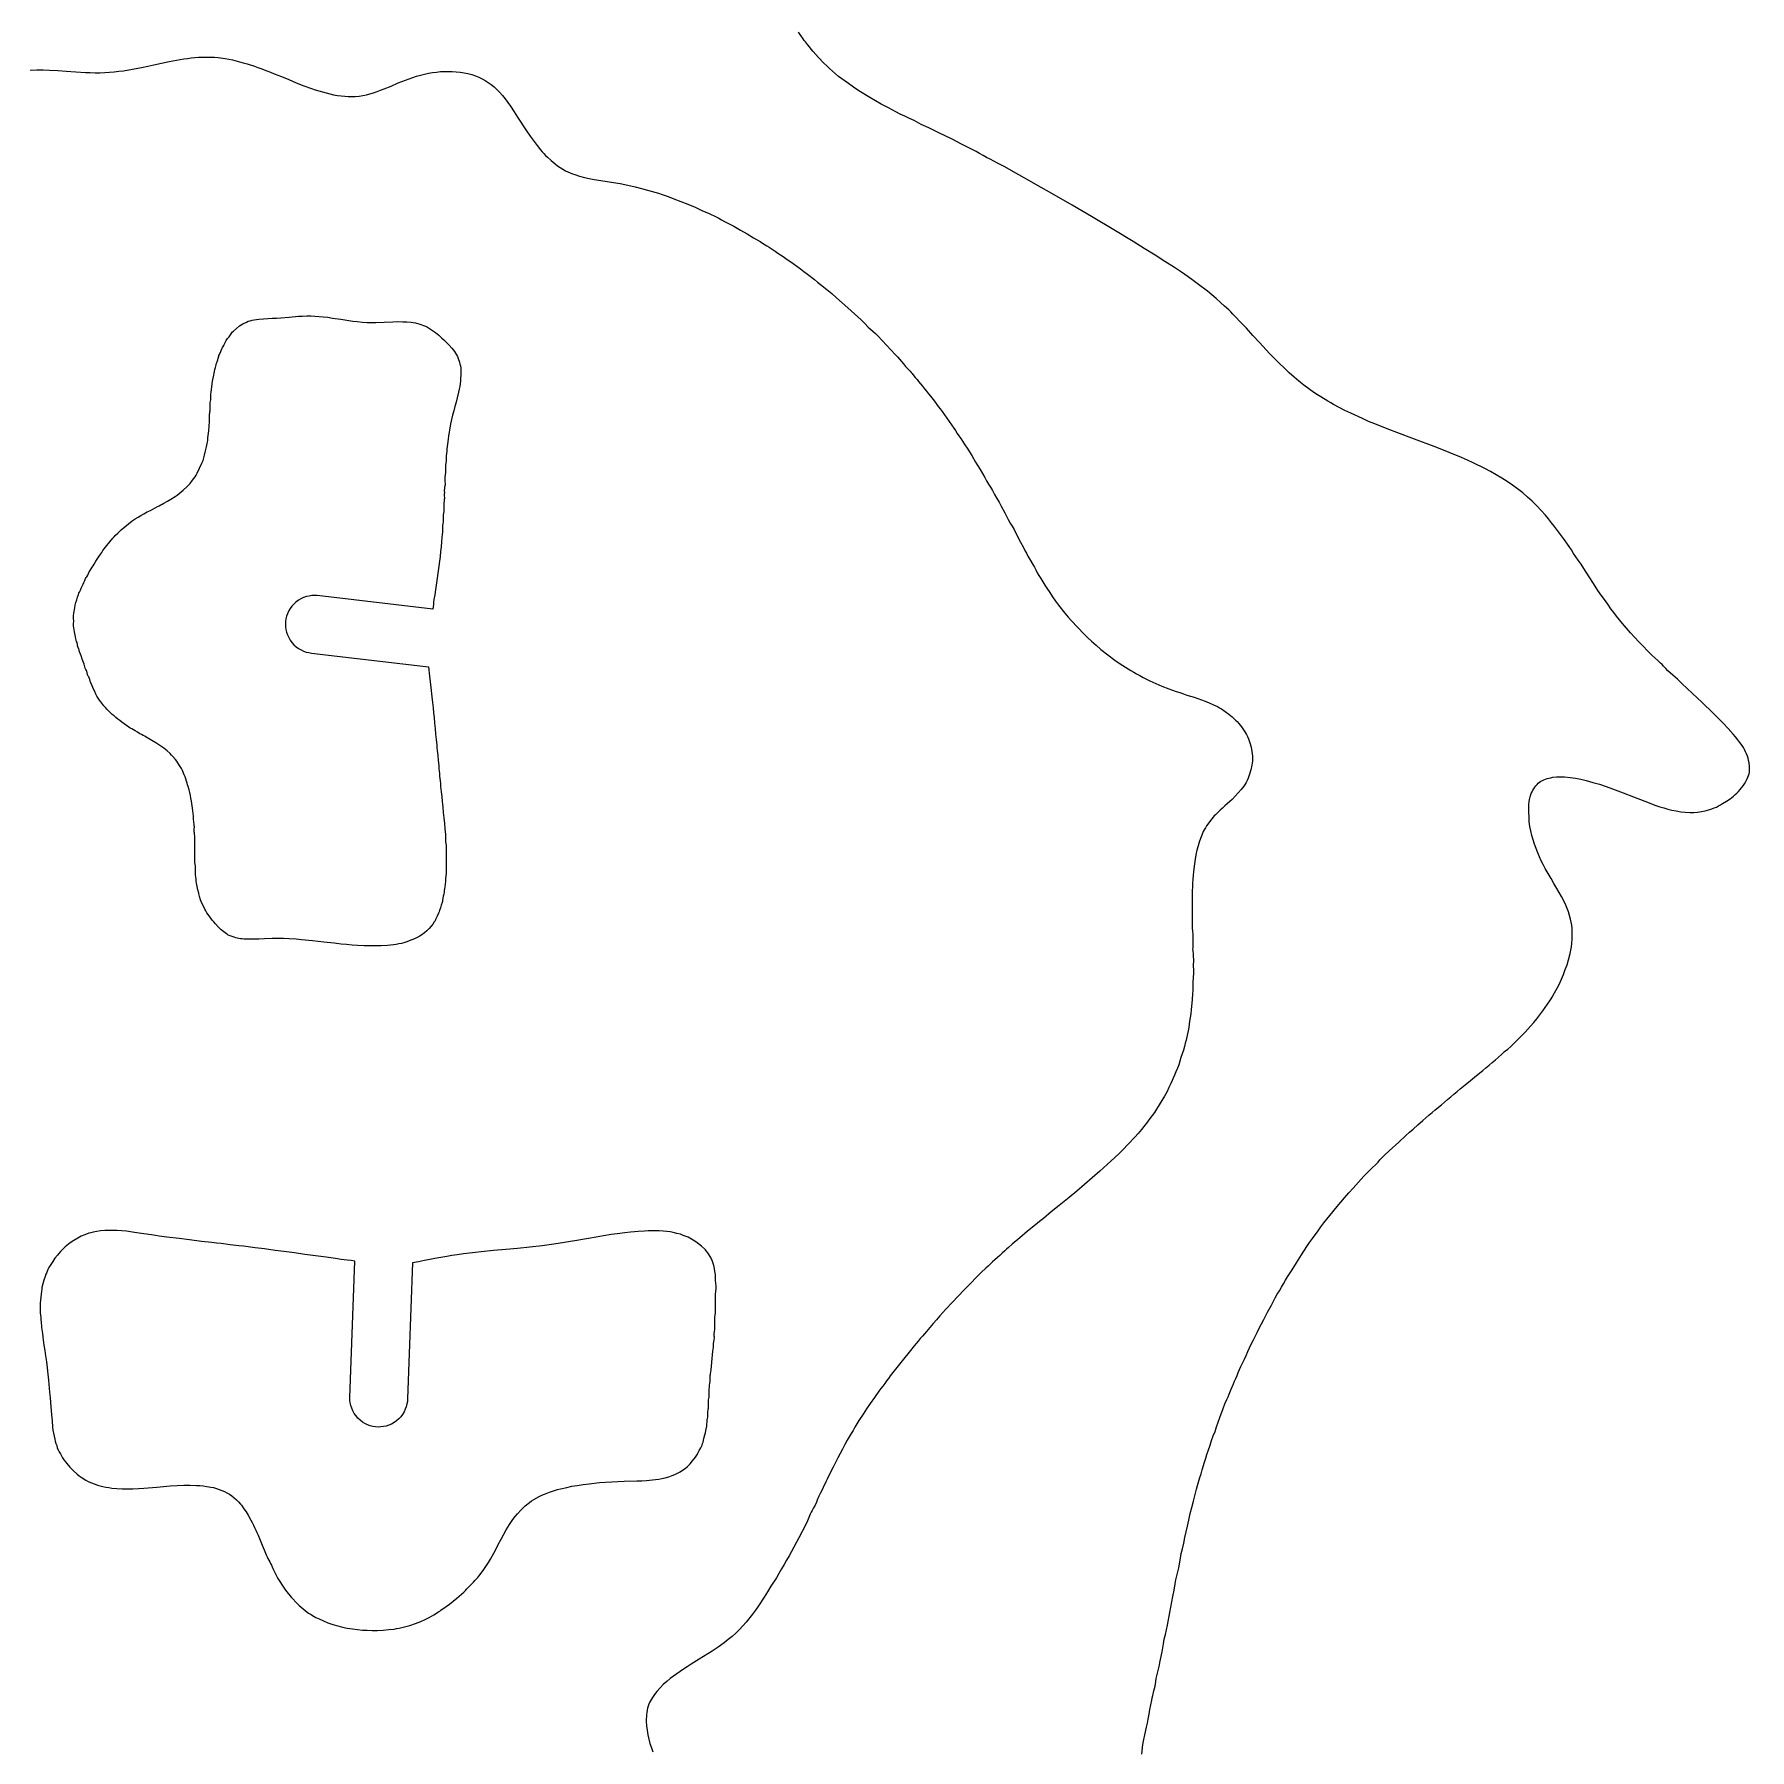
# Model space of a CAD drawing. Extents: x 0 to 1525, y 0 to 1525.
# Drawn here: x 992.9 to 1285.8, y 1067.1 to 1360 of the extents above; entities that cross this region are included whole.
import ezdxf

# ---------------------------------------------------------------- set-up
doc = ezdxf.new("R2010")
doc.units = 0
doc.header["$MEASUREMENT"] = 0

msp = doc.modelspace()

# ---------------------------------------------------------------- linework, layer by layer
for points in [[(1182.03, 1066.33), (1182.24, 1067.97), (1182.37, 1068.79), (1182.54, 1069.6), (1182.86, 1070.94), (1183.02, 1071.62), (1183.14, 1072.3), (1183.28, 1073.11), (1183.43, 1073.91), (1183.59, 1074.72), (1183.73, 1075.52), (1183.81, 1075.93), (1183.9, 1076.33), (1184.1, 1077.12), (1184.3, 1077.91), (1184.38, 1078.31), (1184.44, 1078.72), (1184.51, 1079.2), (1184.6, 1079.67), (1184.81, 1080.59), (1185.04, 1081.52), (1185.14, 1081.98), (1185.23, 1082.45), (1185.49, 1083.79), (1185.61, 1084.46), (1185.73, 1085.13), (1185.8, 1085.54), (1185.88, 1085.95), (1186.07, 1086.75), (1186.27, 1087.55), (1186.44, 1088.36), (1186.83, 1090.52), (1187.33, 1093.24), (1187.54, 1094.33), (1187.73, 1095.41), (1187.86, 1096.1), (1188.03, 1096.78), (1188.2, 1097.45), (1188.35, 1098.14), (1188.63, 1099.78), (1188.78, 1100.6), (1188.97, 1101.4), (1189.19, 1102.35), (1189.4, 1103.31), (1189.6, 1104.26), (1189.82, 1105.22), (1190.08, 1106.29), (1190.32, 1107.38), (1190.57, 1108.46), (1190.85, 1109.53), (1191.04, 1110.19), (1191.2, 1110.87), (1191.37, 1111.54), (1191.55, 1112.21), (1191.95, 1113.54), (1192.16, 1114.21), (1192.36, 1114.88), (1192.74, 1116.2), (1192.95, 1116.86), (1193.17, 1117.51), (1193.43, 1118.3), (1193.69, 1119.1), (1193.95, 1119.89), (1194.24, 1120.67), (1194.54, 1121.44), (1194.81, 1122.23), (1195.08, 1123.01), (1195.35, 1123.8), (1195.92, 1125.36), (1196.23, 1126.13), (1196.57, 1126.88), (1196.78, 1127.32), (1196.97, 1127.77), (1197.32, 1128.67), (1197.67, 1129.58), (1197.86, 1130.03), (1198.07, 1130.47), (1198.3, 1130.97), (1198.52, 1131.49), (1198.96, 1132.51), (1199.55, 1133.78), (1199.85, 1134.41), (1200.13, 1135.05), (1200.42, 1135.69), (1200.73, 1136.31), (1201.05, 1136.93), (1201.35, 1137.55), (1201.71, 1138.31), (1202.08, 1139.06), (1202.85, 1140.54), (1203.5, 1141.77), (1204.16, 1143), (1204.83, 1144.23), (1205.17, 1144.84), (1205.53, 1145.45), (1205.87, 1146.05), (1206.21, 1146.65), (1206.56, 1147.26), (1206.93, 1147.85), (1207.69, 1149.02), (1208.43, 1150.2), (1209.33, 1151.59), (1210.23, 1152.99), (1210.69, 1153.68), (1211.17, 1154.35), (1212.14, 1155.69), (1212.63, 1156.37), (1213.13, 1157.03), (1214.15, 1158.33), (1215.38, 1159.84), (1216, 1160.59), (1216.63, 1161.33), (1217.38, 1162.16), (1218.11, 1163), (1218.56, 1163.51), (1219.03, 1164), (1219.5, 1164.49), (1219.95, 1165), (1220.28, 1165.36), (1220.62, 1165.71), (1221.33, 1166.4), (1222.04, 1167.08), (1222.38, 1167.43), (1222.71, 1167.79), (1223.09, 1168.2), (1223.48, 1168.59), (1224.28, 1169.35), (1225.94, 1170.82), (1227.13, 1171.95), (1227.73, 1172.51), (1228.35, 1173.05), (1229.2, 1173.77), (1230.03, 1174.53), (1230.55, 1175), (1231.08, 1175.44), (1231.62, 1175.88), (1232.14, 1176.33), (1233.19, 1177.23), (1234.25, 1178.12), (1234.79, 1178.58), (1235.34, 1179.02), (1235.89, 1179.47), (1236.43, 1179.93), (1237.27, 1180.64), (1238.14, 1181.34), (1239.19, 1182.22), (1240.25, 1183.09), (1240.8, 1183.54), (1241.34, 1184), (1241.87, 1184.46), (1242.42, 1184.91), (1242.95, 1185.36), (1243.47, 1185.83), (1243.99, 1186.29), (1244.52, 1186.74), (1245.04, 1187.19), (1245.55, 1187.66), (1246.53, 1188.63), (1247.01, 1189.12), (1247.48, 1189.63), (1248.41, 1190.65), (1248.97, 1191.27), (1249.51, 1191.91), (1250.02, 1192.56), (1250.51, 1193.24), (1250.92, 1193.82), (1251.34, 1194.4), (1251.74, 1194.99), (1251.93, 1195.29), (1252.1, 1195.6), (1252.52, 1196.36), (1252.95, 1197.12), (1253.36, 1197.89), (1253.54, 1198.28), (1253.71, 1198.68), (1254.04, 1199.49), (1254.35, 1200.31), (1254.65, 1201.13), (1254.9, 1201.96), (1255.18, 1203.06), (1255.31, 1203.61), (1255.41, 1204.17), (1255.49, 1204.83), (1255.52, 1205.51), (1255.54, 1206.86), (1255.52, 1207.38), (1255.45, 1207.89), (1255.34, 1208.4), (1255.23, 1208.91), (1255.08, 1209.53), (1254.9, 1210.14), (1254.69, 1210.75), (1254.43, 1211.33), (1254.08, 1212.05), (1253.72, 1212.76), (1253.33, 1213.47), (1252.93, 1214.16), (1252.41, 1215), (1251.92, 1215.86), (1251.44, 1216.73), (1250.94, 1217.58), (1250.58, 1218.23), (1250.26, 1218.9), (1249.66, 1220.25), (1249.37, 1220.97), (1249.11, 1221.71), (1248.88, 1222.46), (1248.66, 1223.21), (1248.46, 1223.98), (1248.3, 1224.76), (1248.21, 1225.55), (1248.16, 1226.34), (1248.13, 1227.21), (1248.12, 1228.08), (1248.14, 1228.52), (1248.17, 1228.95), (1248.24, 1229.38), (1248.35, 1229.8), (1248.55, 1230.38), (1248.68, 1230.66), (1248.81, 1230.93), (1248.97, 1231.2), (1249.14, 1231.46), (1249.32, 1231.7), (1249.53, 1231.93), (1249.74, 1232.12), (1249.97, 1232.3), (1250.2, 1232.46), (1250.46, 1232.61), (1250.71, 1232.73), (1250.98, 1232.84), (1251.26, 1232.94), (1251.53, 1233.01), (1251.87, 1233.08), (1252.2, 1233.14), (1252.88, 1233.21), (1253.56, 1233.22), (1254.23, 1233.2), (1255.17, 1233.11), (1256.1, 1232.98), (1257.02, 1232.8), (1257.94, 1232.59), (1259.07, 1232.28), (1260.21, 1231.95), (1261.33, 1231.59), (1262.43, 1231.19), (1264.24, 1230.5), (1266.03, 1229.8), (1267.93, 1229.05), (1269.84, 1228.34), (1270.5, 1228.12), (1271.18, 1227.91), (1271.85, 1227.72), (1272.53, 1227.55), (1273.3, 1227.39), (1274.07, 1227.27), (1274.85, 1227.19), (1275.63, 1227.15), (1276.29, 1227.16), (1276.94, 1227.21), (1277.59, 1227.3), (1278.23, 1227.42), (1278.63, 1227.51), (1279.02, 1227.63), (1279.4, 1227.76), (1279.78, 1227.91), (1280.16, 1228.07), (1280.52, 1228.25), (1280.88, 1228.45), (1281.23, 1228.65), (1281.87, 1229.05), (1282.49, 1229.47), (1283.08, 1229.93), (1283.37, 1230.18), (1283.64, 1230.44), (1283.93, 1230.74), (1284.21, 1231.05), (1284.47, 1231.37), (1284.71, 1231.71), (1284.94, 1232.05), (1285.16, 1232.41), (1285.36, 1232.78), (1285.55, 1233.15), (1285.67, 1233.45), (1285.76, 1233.74), (1285.81, 1234.05), (1285.84, 1234.36), (1285.84, 1234.67), (1285.83, 1234.98), (1285.75, 1235.6), (1285.67, 1236), (1285.57, 1236.39), (1285.45, 1236.77), (1285.31, 1237.15), (1285.15, 1237.51), (1284.96, 1237.87), (1284.76, 1238.22), (1284.54, 1238.56), (1284.18, 1239.07), (1283.81, 1239.57), (1283.42, 1240.05), (1283.01, 1240.53), (1282.18, 1241.46), (1281.32, 1242.37), (1280.44, 1243.27), (1279.54, 1244.15), (1277.74, 1245.9), (1276.89, 1246.71), (1276.03, 1247.51), (1275.18, 1248.31), (1274.33, 1249.12), (1273.94, 1249.5), (1273.53, 1249.88), (1272.7, 1250.61), (1271.89, 1251.35), (1271.5, 1251.74), (1271.12, 1252.15), (1270.89, 1252.4), (1270.64, 1252.64), (1270.14, 1253.1), (1269.63, 1253.56), (1269.13, 1254.03), (1266.94, 1256.29), (1266.21, 1257.05), (1265.5, 1257.83), (1264.81, 1258.61), (1264.14, 1259.42), (1263.12, 1260.66), (1262.62, 1261.28), (1262.15, 1261.93), (1261.6, 1262.72), (1261.04, 1263.49), (1260.48, 1264.27), (1259.93, 1265.06), (1259.18, 1266.22), (1258.43, 1267.38), (1257.52, 1268.83), (1257.05, 1269.54), (1256.55, 1270.24), (1256.15, 1270.8), (1255.78, 1271.39), (1255.42, 1271.98), (1255.04, 1272.56), (1254.04, 1273.94), (1253.04, 1275.3), (1252.53, 1275.97), (1252.02, 1276.63), (1251.49, 1277.28), (1250.95, 1277.91), (1250.23, 1278.72), (1249.48, 1279.51), (1248.72, 1280.28), (1247.92, 1281.01), (1247.08, 1281.72), (1246.22, 1282.4), (1245.34, 1283.06), (1244.44, 1283.67), (1243.51, 1284.26), (1242.57, 1284.83), (1241.61, 1285.38), (1240.64, 1285.89), (1238.65, 1286.86), (1237.64, 1287.33), (1236.63, 1287.78), (1234.54, 1288.64), (1232.43, 1289.46), (1228.13, 1291.07), (1226.03, 1291.85), (1223.93, 1292.67), (1221.82, 1293.51), (1220.77, 1293.94), (1219.73, 1294.4), (1217.72, 1295.33), (1216.72, 1295.82), (1215.73, 1296.32), (1214.77, 1296.83), (1214.29, 1297.09), (1213.83, 1297.37), (1212.63, 1298.1), (1212.03, 1298.47), (1211.44, 1298.85), (1210.56, 1299.47), (1209.69, 1300.11), (1208.85, 1300.78), (1208.03, 1301.49), (1207.23, 1302.23), (1206.44, 1302.97), (1205.43, 1303.95), (1204.43, 1304.93), (1203.85, 1305.54), (1203.29, 1306.15), (1202.15, 1307.38), (1201.02, 1308.6), (1199.92, 1309.83), (1199.34, 1310.45), (1198.74, 1311.05), (1198.13, 1311.65), (1197.56, 1312.27), (1197.23, 1312.63), (1196.89, 1312.97), (1196.18, 1313.62), (1195.45, 1314.26), (1194.73, 1314.9), (1194.01, 1315.55), (1193.26, 1316.15), (1191.73, 1317.32), (1190.83, 1317.98), (1189.93, 1318.62), (1188.79, 1319.42), (1187.64, 1320.2), (1185.99, 1321.26), (1184.34, 1322.31), (1182.44, 1323.48), (1180.55, 1324.65), (1177.24, 1326.66), (1173.43, 1328.91), (1170.12, 1330.86), (1166.25, 1333.1), (1164.34, 1334.19), (1162.44, 1335.26), (1160.53, 1336.32), (1158.63, 1337.39), (1157.39, 1338.06), (1156.13, 1338.71), (1155.53, 1339.03), (1154.94, 1339.36), (1154.34, 1339.7), (1153.74, 1340.02), (1151.23, 1341.29), (1149.74, 1342.05), (1148.24, 1342.81), (1147.59, 1343.13), (1146.94, 1343.44), (1145.64, 1344.05), (1144.38, 1344.66), (1143.14, 1345.3), (1142.36, 1345.67), (1141.58, 1346.04), (1140.8, 1346.41), (1140.03, 1346.81), (1138.78, 1347.47), (1137.53, 1348.13), (1136.57, 1348.68), (1135.62, 1349.24), (1133.73, 1350.4), (1132.82, 1351), (1131.93, 1351.63), (1130.82, 1352.44), (1130.27, 1352.86), (1129.74, 1353.3), (1128.72, 1354.18), (1128.23, 1354.64), (1127.75, 1355.12), (1126.83, 1356.09), (1125.94, 1357.08), (1125.6, 1357.48), (1125.27, 1357.9), (1124.95, 1358.32), (1124.61, 1358.73), (1124.39, 1359), (1124.19, 1359.27), (1123.8, 1359.83), (1123.42, 1360.4)], [(992.23, 1353.94), (993.33, 1353.97), (994.43, 1353.97), (995.53, 1353.93), (996.94, 1353.86), (998.34, 1353.76), (999.98, 1353.64), (1001.63, 1353.54), (1002.46, 1353.51), (1003.28, 1353.49), (1004.11, 1353.49), (1004.93, 1353.52), (1005.74, 1353.56), (1006.54, 1353.63), (1007.34, 1353.72), (1008.13, 1353.83), (1009.69, 1354.08), (1011.23, 1354.37), (1012.29, 1354.59), (1013.34, 1354.83), (1015.93, 1355.38), (1017.18, 1355.63), (1018.44, 1355.84), (1019.06, 1355.93), (1019.68, 1356.01), (1020.93, 1356.12), (1021.46, 1356.15), (1021.98, 1356.16), (1023.03, 1356.15), (1023.66, 1356.12), (1024.29, 1356.06), (1025.53, 1355.9), (1026.14, 1355.79), (1026.74, 1355.66), (1027.94, 1355.37), (1028.59, 1355.19), (1029.24, 1355), (1030.53, 1354.58), (1031.06, 1354.4), (1031.58, 1354.21), (1032.63, 1353.82), (1033.26, 1353.58), (1033.88, 1353.32), (1035.13, 1352.81), (1036.39, 1352.3), (1037.64, 1351.78), (1038.93, 1351.27), (1040.23, 1350.79), (1040.85, 1350.57), (1041.48, 1350.37), (1042.74, 1350.02), (1043.38, 1349.86), (1044.03, 1349.71), (1044.68, 1349.6), (1045.33, 1349.51), (1045.93, 1349.45), (1046.53, 1349.42), (1047.13, 1349.41), (1047.73, 1349.44), (1048.37, 1349.5), (1049, 1349.59), (1049.62, 1349.71), (1050.23, 1349.87), (1050.84, 1350.06), (1051.45, 1350.26), (1052.04, 1350.48), (1052.63, 1350.71), (1053.84, 1351.21), (1055.03, 1351.73), (1055.65, 1351.98), (1056.28, 1352.23), (1057.54, 1352.69), (1058.2, 1352.9), (1058.87, 1353.09), (1059.55, 1353.25), (1060.23, 1353.39), (1060.9, 1353.51), (1061.58, 1353.6), (1062.26, 1353.67), (1062.93, 1353.7), (1063.61, 1353.71), (1064.29, 1353.7), (1064.97, 1353.66), (1065.64, 1353.58), (1066.3, 1353.47), (1066.95, 1353.34), (1067.6, 1353.16), (1068.23, 1352.95), (1068.81, 1352.72), (1069.37, 1352.46), (1069.92, 1352.16), (1070.44, 1351.82), (1070.94, 1351.45), (1071.43, 1351.05), (1071.89, 1350.62), (1072.34, 1350.17), (1072.84, 1349.6), (1073.32, 1349), (1073.78, 1348.39), (1074.22, 1347.76), (1074.84, 1346.83), (1075.45, 1345.89), (1076.95, 1343.58), (1077.59, 1342.64), (1077.92, 1342.18), (1078.26, 1341.73), (1078.8, 1341.03), (1079.34, 1340.33), (1079.63, 1339.99), (1079.92, 1339.66), (1080.23, 1339.34), (1080.55, 1339.04), (1081.19, 1338.47), (1081.51, 1338.18), (1081.85, 1337.91), (1082.28, 1337.59), (1082.72, 1337.29), (1083.17, 1337.01), (1083.63, 1336.75), (1084.02, 1336.56), (1084.4, 1336.38), (1084.8, 1336.22), (1085.2, 1336.08), (1086.01, 1335.82), (1086.84, 1335.61), (1087.68, 1335.43), (1088.53, 1335.27), (1089.63, 1335.1), (1090.73, 1334.93), (1091.84, 1334.76), (1092.94, 1334.56), (1094.24, 1334.3), (1095.53, 1333.99), (1096.59, 1333.73), (1097.63, 1333.45), (1098.89, 1333.08), (1099.51, 1332.89), (1100.14, 1332.68), (1101.14, 1332.33), (1102.14, 1331.96), (1103.34, 1331.49), (1104.53, 1331.01), (1105.74, 1330.5), (1106.93, 1329.97), (1108.14, 1329.42), (1109.34, 1328.85), (1109.82, 1328.62), (1110.29, 1328.36), (1110.76, 1328.1), (1111.23, 1327.86), (1111.82, 1327.57), (1112.39, 1327.25), (1113.53, 1326.6), (1114.64, 1325.97), (1115.74, 1325.31), (1116.89, 1324.63), (1117.46, 1324.27), (1118.02, 1323.91), (1118.38, 1323.68), (1118.74, 1323.46), (1119.1, 1323.23), (1119.44, 1322.99), (1119.89, 1322.68), (1120.34, 1322.38), (1120.8, 1322.08), (1121.24, 1321.77), (1122.5, 1320.88), (1123.75, 1319.99), (1124.35, 1319.53), (1124.95, 1319.07), (1126.15, 1318.14), (1126.67, 1317.73), (1127.19, 1317.31), (1128.23, 1316.47), (1129.08, 1315.77), (1129.92, 1315.05), (1131.84, 1313.35), (1132.99, 1312.31), (1134.13, 1311.27), (1134.74, 1310.67), (1135.33, 1310.05), (1135.72, 1309.66), (1136.14, 1309.29), (1136.55, 1308.92), (1136.94, 1308.53), (1138.44, 1306.95), (1139.19, 1306.16), (1139.94, 1305.37), (1140.31, 1304.98), (1140.66, 1304.57), (1141.33, 1303.75), (1141.7, 1303.33), (1142.09, 1302.93), (1142.47, 1302.52), (1142.65, 1302.31), (1142.81, 1302.09), (1143.08, 1301.74), (1143.36, 1301.42), (1143.65, 1301.1), (1143.91, 1300.76), (1144.24, 1300.33), (1144.58, 1299.93), (1144.93, 1299.52), (1145.26, 1299.1), (1145.59, 1298.66), (1145.93, 1298.23), (1146.61, 1297.36), (1147.28, 1296.5), (1147.6, 1296.06), (1147.92, 1295.62), (1149.92, 1292.79), (1150.23, 1292.35), (1150.52, 1291.89), (1150.81, 1291.44), (1151.12, 1290.99), (1151.43, 1290.54), (1151.73, 1290.09), (1152.31, 1289.17), (1153, 1288.09), (1153.66, 1286.98), (1154.06, 1286.33), (1154.46, 1285.69), (1154.86, 1285.03), (1155.22, 1284.36), (1155.54, 1283.79), (1155.88, 1283.23), (1156.22, 1282.68), (1156.38, 1282.4), (1156.53, 1282.11), (1156.88, 1281.43), (1157.27, 1280.77), (1157.66, 1280.12), (1158.03, 1279.45), (1158.64, 1278.31), (1159.23, 1277.16), (1159.54, 1276.57), (1159.88, 1276.01), (1160.22, 1275.44), (1160.54, 1274.86), (1161.33, 1273.32), (1161.84, 1272.37), (1162.09, 1271.89), (1162.33, 1271.41), (1162.58, 1270.92), (1162.86, 1270.44), (1163.43, 1269.5), (1163.69, 1269.04), (1163.93, 1268.56), (1164.18, 1268.09), (1164.45, 1267.63), (1164.81, 1267.08), (1165.14, 1266.52), (1165.48, 1265.96), (1165.84, 1265.42), (1166.33, 1264.7), (1166.81, 1263.97), (1167.3, 1263.25), (1167.83, 1262.56), (1168.9, 1261.18), (1169.45, 1260.5), (1170.03, 1259.85), (1172.13, 1257.63), (1172.76, 1257), (1173.42, 1256.41), (1174.22, 1255.7), (1175.03, 1254.99), (1176.22, 1254.06), (1177.44, 1253.15), (1178.33, 1252.53), (1179.25, 1251.95), (1180.18, 1251.36), (1180.65, 1251.08), (1181.14, 1250.81), (1181.71, 1250.52), (1182.28, 1250.2), (1182.85, 1249.9), (1183.43, 1249.61), (1184.43, 1249.16), (1185.43, 1248.73), (1186.67, 1248.23), (1187.3, 1248.01), (1187.93, 1247.8), (1188.53, 1247.61), (1189.13, 1247.41), (1189.73, 1247.2), (1190.34, 1247.02), (1190.97, 1246.83), (1191.6, 1246.62), (1192.22, 1246.4), (1192.83, 1246.16), (1193.55, 1245.87), (1194.26, 1245.55), (1194.96, 1245.21), (1195.29, 1245.03), (1195.62, 1244.83), (1196.26, 1244.4), (1196.88, 1243.94), (1197.47, 1243.45), (1198.03, 1242.93), (1198.31, 1242.65), (1198.58, 1242.36), (1198.83, 1242.06), (1199.07, 1241.75), (1199.51, 1241.1), (1199.91, 1240.43), (1200.09, 1240.09), (1200.24, 1239.74), (1200.38, 1239.38), (1200.5, 1239.02), (1200.7, 1238.28), (1200.85, 1237.53), (1200.91, 1237.14), (1200.94, 1236.75), (1200.95, 1236.36), (1200.92, 1235.97), (1200.88, 1235.58), (1200.82, 1235.19), (1200.65, 1234.43), (1200.44, 1233.69), (1200.32, 1233.33), (1200.19, 1232.97), (1200.04, 1232.62), (1199.87, 1232.28), (1199.68, 1231.96), (1199.47, 1231.64), (1198.99, 1231.05), (1198.49, 1230.48), (1197.44, 1229.38), (1197.05, 1229), (1196.64, 1228.64), (1196.23, 1228.27), (1195.83, 1227.89), (1195.43, 1227.51), (1195.01, 1227.14), (1194.6, 1226.76), (1194.41, 1226.55), (1194.23, 1226.34), (1193.77, 1225.75), (1193.31, 1225.15), (1193.1, 1224.85), (1192.89, 1224.53), (1192.71, 1224.2), (1192.54, 1223.87), (1192.28, 1223.27), (1192.04, 1222.67), (1191.83, 1222.05), (1191.64, 1221.43), (1191.45, 1220.68), (1191.28, 1219.91), (1191.15, 1219.15), (1191.05, 1218.38), (1190.88, 1217.06), (1190.81, 1216.4), (1190.76, 1215.74), (1190.72, 1215.09), (1190.67, 1214.43), (1190.63, 1213.78), (1190.62, 1213.12), (1190.64, 1212.25), (1190.64, 1211.39), (1190.63, 1209.65), (1190.64, 1208.79), (1190.63, 1207.92), (1190.62, 1207.65), (1190.63, 1207.38), (1190.69, 1206.85), (1190.74, 1206.31), (1190.75, 1206.04), (1190.74, 1205.77), (1190.73, 1205.34), (1190.73, 1204.91), (1190.74, 1204.48), (1190.73, 1204.04), (1190.72, 1203.77), (1190.73, 1203.5), (1190.78, 1202.96), (1190.83, 1202.42), (1190.85, 1202.15), (1190.85, 1201.87), (1190.83, 1201.01), (1190.84, 1200.14), (1190.84, 1199.59), (1190.82, 1199.05), (1190.73, 1197.96), (1190.73, 1197.53), (1190.74, 1197.1), (1190.74, 1196.66), (1190.72, 1196.23), (1190.61, 1195.15), (1190.54, 1194.06), (1190.49, 1193.41), (1190.41, 1192.76), (1190.2, 1191.48), (1190.04, 1190.4), (1189.95, 1189.86), (1189.84, 1189.32), (1189.59, 1188.26), (1189.46, 1187.72), (1189.33, 1187.19), (1189.14, 1186.56), (1188.94, 1185.94), (1188.73, 1185.31), (1188.54, 1184.68), (1188.34, 1184.06), (1188.11, 1183.45), (1187.86, 1182.85), (1187.6, 1182.25), (1187, 1180.84), (1186.68, 1180.14), (1186.34, 1179.46), (1185.91, 1178.7), (1185.46, 1177.94), (1184.53, 1176.45), (1184.18, 1175.91), (1183.81, 1175.37), (1183.43, 1174.85), (1183.03, 1174.33), (1181.96, 1172.98), (1181.4, 1172.31), (1180.83, 1171.66), (1179.79, 1170.55), (1178.73, 1169.46), (1178.1, 1168.84), (1177.45, 1168.23), (1176.15, 1167.03), (1175.51, 1166.44), (1174.87, 1165.86), (1173.55, 1164.71), (1172.25, 1163.59), (1170.93, 1162.48), (1169.62, 1161.39), (1167.92, 1160.02), (1166.58, 1158.91), (1165.23, 1157.82), (1164.55, 1157.28), (1163.88, 1156.72), (1162.54, 1155.61), (1161.22, 1154.51), (1159.92, 1153.39), (1159.27, 1152.82), (1158.95, 1152.53), (1158.62, 1152.25), (1158.19, 1151.88), (1157.78, 1151.5), (1157.37, 1151.12), (1156.95, 1150.76), (1156.55, 1150.41), (1156.18, 1150.04), (1155.81, 1149.66), (1155.43, 1149.29), (1154.62, 1148.56), (1154.22, 1148.18), (1153.83, 1147.79), (1152.78, 1146.7), (1151.73, 1145.62), (1150.68, 1144.52), (1149.64, 1143.42), (1148.58, 1142.3), (1148.05, 1141.73), (1147.55, 1141.15), (1146.98, 1140.49), (1146.4, 1139.84), (1145.82, 1139.19), (1145.26, 1138.52), (1144.91, 1138.1), (1144.56, 1137.69), (1144.2, 1137.28), (1143.86, 1136.86), (1143.19, 1136.04), (1142.51, 1135.22), (1141.13, 1133.51), (1140.43, 1132.65), (1139.76, 1131.77), (1139.09, 1130.92), (1138.76, 1130.49), (1138.45, 1130.05), (1138.13, 1129.61), (1137.8, 1129.18), (1137.46, 1128.75), (1137.15, 1128.3), (1136.4, 1127.23), (1135.65, 1126.17), (1135.05, 1125.27), (1134.46, 1124.37), (1133.73, 1123.29), (1133.37, 1122.74), (1133.05, 1122.17), (1132.73, 1121.61), (1132.39, 1121.06), (1132.05, 1120.51), (1131.74, 1119.94), (1131.34, 1119.17), (1130.92, 1118.41), (1130.51, 1117.66), (1130.12, 1116.9), (1129.34, 1115.34), (1128.53, 1113.79), (1128.28, 1113.3), (1128.06, 1112.81), (1127.63, 1111.82), (1127.4, 1111.33), (1127.13, 1110.84), (1126.87, 1110.35), (1126.76, 1110.1), (1126.66, 1109.84), (1126.46, 1109.34), (1126.23, 1108.85), (1125.99, 1108.37), (1125.73, 1107.9), (1125.57, 1107.61), (1125.43, 1107.32), (1125.17, 1106.73), (1124.92, 1106.13), (1124.64, 1105.55), (1123.44, 1103.23), (1122.24, 1100.93), (1121.82, 1100.17), (1121.38, 1099.43), (1120.94, 1098.68), (1120.52, 1097.93), (1120.08, 1097.18), (1119.63, 1096.44), (1118.71, 1094.97), (1118.13, 1094.04), (1117.52, 1093.12), (1116.56, 1091.65), (1116.06, 1090.92), (1115.54, 1090.22), (1114.47, 1088.87), (1113.92, 1088.21), (1113.34, 1087.57), (1112.73, 1086.97), (1112.09, 1086.4), (1111.42, 1085.86), (1110.74, 1085.34), (1109.7, 1084.6), (1108.64, 1083.9), (1106.43, 1082.51), (1105.08, 1081.67), (1104.41, 1081.24), (1103.75, 1080.8), (1102.62, 1080.03), (1102.06, 1079.63), (1101.52, 1079.22), (1100.91, 1078.71), (1100.32, 1078.18), (1099.76, 1077.62), (1099.23, 1077.02), (1098.83, 1076.52), (1098.46, 1075.99), (1098.29, 1075.72), (1098.13, 1075.44), (1097.98, 1075.15), (1097.86, 1074.85), (1097.73, 1074.5), (1097.63, 1074.15), (1097.55, 1073.79), (1097.49, 1073.42), (1097.45, 1073.06), (1097.43, 1072.69), (1097.42, 1072.32), (1097.42, 1071.95), (1097.47, 1071.17), (1097.55, 1070.4), (1097.68, 1069.63), (1097.85, 1068.87), (1098.05, 1068.14), (1098.29, 1067.41), (1098.54, 1066.69)]]:
    msp.add_lwpolyline(points)
for points in [[(1040.23, 1254.37), (1060.25, 1252.03), (1060.42, 1250.39), (1060.62, 1248.51), (1060.8, 1246.87), (1060.9, 1245.93), (1061, 1244.99), (1061.08, 1244.17), (1061.17, 1243.35), (1061.27, 1242.41), (1061.35, 1241.46), (1061.44, 1240.53), (1061.55, 1239.59), (1061.63, 1238.65), (1061.67, 1238.18), (1061.72, 1237.71), (1061.81, 1236.89), (1061.87, 1236.07), (1061.97, 1235.13), (1062.02, 1234.66), (1062.05, 1234.18), (1062.08, 1233.77), (1062.13, 1233.36), (1062.19, 1232.95), (1062.22, 1232.54), (1062.25, 1232.07), (1062.29, 1231.59), (1062.4, 1230.66), (1062.49, 1229.84), (1062.55, 1229.01), (1062.59, 1228.54), (1062.65, 1228.07), (1062.75, 1227.13), (1062.85, 1226.2), (1062.94, 1225.26), (1063.01, 1224.32), (1063.11, 1223.38), (1063.14, 1222.91), (1063.13, 1222.44), (1063.12, 1222.29), (1063.14, 1222.14), (1063.18, 1221.85), (1063.23, 1221.56), (1063.24, 1221.41), (1063.24, 1221.26), (1063.23, 1220.85), (1063.23, 1220.43), (1063.24, 1219.61), (1063.24, 1218.78), (1063.23, 1217.95), (1063.23, 1217.54), (1063.24, 1217.12), (1063.24, 1216.71), (1063.2, 1216.31), (1063.15, 1215.83), (1063.12, 1215.36), (1063.08, 1214.88), (1063.01, 1214.41), (1062.95, 1214.11), (1062.92, 1213.81), (1062.88, 1213.5), (1062.82, 1213.21), (1062.75, 1212.85), (1062.7, 1212.49), (1062.64, 1212.13), (1062.6, 1211.95), (1062.55, 1211.78), (1062.4, 1211.32), (1062.27, 1210.85), (1062.13, 1210.39), (1062.05, 1210.16), (1061.94, 1209.94), (1061.68, 1209.41), (1061.44, 1208.87), (1061.34, 1208.65), (1061.22, 1208.45), (1060.95, 1208.07), (1060.66, 1207.7), (1060.35, 1207.35), (1060.16, 1207.14), (1059.95, 1206.95), (1059.52, 1206.58), (1059.33, 1206.42), (1059.13, 1206.27), (1058.72, 1206.01), (1058.28, 1205.77), (1057.84, 1205.56), (1057.4, 1205.36), (1056.95, 1205.19), (1056.5, 1205.03), (1056.04, 1204.9), (1055.59, 1204.78), (1055.14, 1204.68), (1054.69, 1204.6), (1054.23, 1204.54), (1053.74, 1204.48), (1053.23, 1204.43), (1052.13, 1204.36), (1051.18, 1204.34), (1050.23, 1204.34), (1049.23, 1204.37), (1048.13, 1204.43), (1047.18, 1204.5), (1046.23, 1204.58), (1045.34, 1204.67), (1044.14, 1204.8), (1042.33, 1205.01), (1040.43, 1205.23), (1038.53, 1205.41), (1037.63, 1205.49), (1036.43, 1205.56), (1035.49, 1205.6), (1034.53, 1205.62), (1033.53, 1205.62), (1032.23, 1205.57), (1031.28, 1205.52), (1030.33, 1205.49), (1029.83, 1205.48), (1029.33, 1205.49), (1028.73, 1205.52), (1028.43, 1205.54), (1028.14, 1205.58), (1027.58, 1205.68), (1027.3, 1205.74), (1027.04, 1205.83), (1026.7, 1205.96), (1026.36, 1206.08), (1026.04, 1206.21), (1025.89, 1206.3), (1025.75, 1206.41), (1025.52, 1206.58), (1025.29, 1206.75), (1025.06, 1206.92), (1024.84, 1207.1), (1024.58, 1207.34), (1024.32, 1207.6), (1023.84, 1208.12), (1023.55, 1208.44), (1023.28, 1208.77), (1022.76, 1209.46), (1022.36, 1210.02), (1022.19, 1210.32), (1022.03, 1210.63), (1021.79, 1211.15), (1021.53, 1211.67), (1021.4, 1211.94), (1021.3, 1212.21), (1021.13, 1212.76), (1021.05, 1213.04), (1020.98, 1213.33), (1020.86, 1213.91), (1020.73, 1214.49), (1020.63, 1215.07), (1020.58, 1215.43), (1020.55, 1215.79), (1020.51, 1216.15), (1020.46, 1216.51), (1020.43, 1216.8), (1020.43, 1217.1), (1020.45, 1217.71), (1020.43, 1218.02), (1020.38, 1218.32), (1020.34, 1218.62), (1020.33, 1218.92), (1020.34, 1219.64), (1020.33, 1220.36), (1020.33, 1222.03), (1020.34, 1222.75), (1020.32, 1223.1), (1020.27, 1223.45), (1020.24, 1223.65), (1020.22, 1223.85), (1020.23, 1224.26), (1020.24, 1224.67), (1020.23, 1224.87), (1020.21, 1225.07), (1020.15, 1225.53), (1020.11, 1226.01), (1020.08, 1226.48), (1020.03, 1226.95), (1019.9, 1227.89), (1019.73, 1229.08), (1019.66, 1229.57), (1019.57, 1230.05), (1019.46, 1230.53), (1019.33, 1231), (1019.17, 1231.58), (1019.09, 1231.87), (1019, 1232.16), (1018.88, 1232.51), (1018.78, 1232.86), (1018.67, 1233.2), (1018.53, 1233.54), (1018.2, 1234.29), (1018.02, 1234.67), (1017.81, 1235.01), (1017.62, 1235.31), (1017.44, 1235.61), (1017.25, 1235.91), (1017.03, 1236.18), (1016.58, 1236.7), (1016.36, 1236.95), (1016.12, 1237.2), (1015.6, 1237.67), (1015.33, 1237.9), (1015.04, 1238.11), (1014.34, 1238.57), (1013.64, 1239.02), (1012.04, 1240), (1011.76, 1240.15), (1011.48, 1240.29), (1011.2, 1240.43), (1010.93, 1240.59), (1010.53, 1240.83), (1010.14, 1241.09), (1009.86, 1241.26), (1009.58, 1241.41), (1009.3, 1241.56), (1009.03, 1241.73), (1007.83, 1242.56), (1007.5, 1242.82), (1007.18, 1243.08), (1006.86, 1243.35), (1006.54, 1243.62), (1006.22, 1243.88), (1005.92, 1244.17), (1005.34, 1244.75), (1005.05, 1245.05), (1004.77, 1245.37), (1004.26, 1246.02), (1004.02, 1246.34), (1003.8, 1246.67), (1003.61, 1247.01), (1003.43, 1247.37), (1003.23, 1247.79), (1003.04, 1248.2), (1002.78, 1248.75), (1002.54, 1249.29), (1002.44, 1249.57), (1002.37, 1249.86), (1002.27, 1250.14), (1002.21, 1250.28), (1002.13, 1250.41), (1002.06, 1250.55), (1002, 1250.69), (1001.94, 1250.98), (1001.87, 1251.27), (1001.81, 1251.41), (1001.73, 1251.55), (1001.67, 1251.66), (1001.62, 1251.77), (1001.56, 1252), (1001.51, 1252.24), (1001.44, 1252.46), (1001.19, 1253.02), (1001.08, 1253.31), (1001, 1253.6), (1000.97, 1253.74), (1000.92, 1253.89), (1000.8, 1254.17), (1000.68, 1254.45), (1000.63, 1254.6), (1000.6, 1254.75), (1000.57, 1254.89), (1000.52, 1255.04), (1000.41, 1255.32), (1000.31, 1255.6), (1000.27, 1255.75), (1000.26, 1255.9), (1000.25, 1256.02), (1000.22, 1256.14), (1000.14, 1256.36), (1000.06, 1256.59), (1000, 1256.82), (999.95, 1257.11), (999.88, 1257.4), (999.82, 1257.68), (999.76, 1257.97), (999.67, 1258.65), (999.63, 1259), (999.63, 1259.34), (999.64, 1259.8), (999.63, 1260.26), (999.63, 1260.72), (999.66, 1261.17), (999.81, 1262.09), (999.9, 1262.54), (1000.03, 1262.99), (1000.17, 1263.44), (1000.3, 1263.9), (1000.44, 1264.34), (1000.53, 1264.57), (1000.63, 1264.78), (1000.79, 1265.11), (1000.93, 1265.45), (1001.08, 1265.78), (1001.24, 1266.11), (1001.39, 1266.44), (1001.53, 1266.77), (1001.68, 1267.1), (1001.76, 1267.25), (1001.86, 1267.4), (1002.03, 1267.66), (1002.17, 1267.93), (1002.3, 1268.21), (1002.46, 1268.47), (1002.63, 1268.74), (1002.78, 1269.02), (1002.94, 1269.29), (1003.11, 1269.56), (1003.44, 1270.05), (1003.75, 1270.55), (1004.09, 1271.06), (1004.43, 1271.56), (1004.64, 1271.87), (1004.86, 1272.16), (1005.32, 1272.73), (1005.83, 1273.36), (1006.34, 1273.98), (1006.54, 1274.21), (1006.74, 1274.42), (1007.15, 1274.83), (1007.44, 1275.12), (1007.74, 1275.4), (1008.35, 1275.93), (1008.98, 1276.45), (1009.63, 1276.94), (1010.13, 1277.27), (1010.63, 1277.58), (1011.13, 1277.87), (1011.63, 1278.17), (1011.9, 1278.32), (1012.18, 1278.46), (1012.73, 1278.72), (1013.93, 1279.39), (1014.21, 1279.53), (1014.49, 1279.66), (1014.77, 1279.79), (1015.04, 1279.94), (1015.64, 1280.29), (1016.23, 1280.65), (1016.94, 1281.11), (1017.29, 1281.35), (1017.64, 1281.59), (1018, 1281.88), (1018.36, 1282.19), (1019.04, 1282.83), (1019.28, 1283.08), (1019.51, 1283.35), (1019.95, 1283.89), (1020.37, 1284.47), (1020.56, 1284.77), (1020.74, 1285.09), (1021.14, 1285.95), (1021.54, 1286.82), (1021.72, 1287.27), (1021.88, 1287.72), (1022, 1288.18), (1022.11, 1288.65), (1022.31, 1289.57), (1022.37, 1289.85), (1022.44, 1290.13), (1022.5, 1290.41), (1022.53, 1290.7), (1022.56, 1291.11), (1022.61, 1291.5), (1022.66, 1291.9), (1022.7, 1292.3), (1022.77, 1293.11), (1022.84, 1293.91), (1022.84, 1294.32), (1022.83, 1294.73), (1022.84, 1295.14), (1022.86, 1295.34), (1022.9, 1295.54), (1022.94, 1295.74), (1022.95, 1295.94), (1022.94, 1296.36), (1022.92, 1296.77), (1022.93, 1296.98), (1022.97, 1297.17), (1023, 1297.38), (1023.03, 1297.59), (1023.04, 1298.02), (1023.05, 1298.45), (1023.06, 1298.66), (1023.09, 1298.87), (1023.15, 1299.36), (1023.2, 1299.85), (1023.26, 1300.34), (1023.36, 1300.83), (1023.46, 1301.33), (1023.56, 1301.84), (1023.63, 1302.16), (1023.68, 1302.48), (1023.74, 1302.8), (1023.83, 1303.11), (1023.91, 1303.36), (1023.97, 1303.62), (1024.03, 1303.88), (1024.12, 1304.13), (1024.23, 1304.43), (1024.31, 1304.75), (1024.4, 1305.06), (1024.45, 1305.21), (1024.53, 1305.35), (1024.62, 1305.53), (1024.69, 1305.7), (1024.83, 1306.06), (1024.97, 1306.42), (1025.06, 1306.58), (1025.16, 1306.74), (1025.27, 1306.9), (1025.36, 1307.07), (1025.53, 1307.41), (1025.7, 1307.76), (1025.8, 1307.92), (1025.91, 1308.07), (1026.17, 1308.39), (1026.4, 1308.73), (1026.65, 1309.06), (1026.78, 1309.21), (1026.93, 1309.36), (1027.43, 1309.81), (1027.95, 1310.23), (1028.23, 1310.43), (1028.52, 1310.6), (1029.14, 1310.9), (1029.45, 1311.03), (1029.77, 1311.13), (1030.1, 1311.21), (1030.43, 1311.27), (1031.23, 1311.39), (1032.03, 1311.47), (1033.53, 1311.54), (1034.29, 1311.57), (1035.03, 1311.62), (1036.43, 1311.75), (1038.04, 1311.89), (1038.73, 1311.93), (1039.43, 1311.95), (1040.14, 1311.95), (1040.83, 1311.93), (1042.24, 1311.81), (1043.04, 1311.71), (1043.84, 1311.59), (1045.23, 1311.37), (1046.64, 1311.16), (1047.33, 1311.06), (1048.03, 1310.97), (1048.88, 1310.89), (1049.73, 1310.83), (1050.48, 1310.81), (1051.23, 1310.82), (1052.63, 1310.87), (1054.13, 1310.94), (1054.98, 1310.97), (1055.83, 1310.96), (1056.54, 1310.93), (1057.24, 1310.86), (1057.62, 1310.81), (1057.99, 1310.74), (1058.74, 1310.55), (1059.08, 1310.44), (1059.4, 1310.31), (1059.72, 1310.17), (1060.04, 1310), (1060.75, 1309.58), (1061.1, 1309.35), (1061.44, 1309.1), (1061.72, 1308.88), (1061.99, 1308.64), (1062.52, 1308.16), (1062.84, 1307.87), (1063.14, 1307.57), (1063.74, 1306.96), (1064.21, 1306.43), (1064.43, 1306.15), (1064.64, 1305.86), (1065.02, 1305.29), (1065.19, 1304.99), (1065.26, 1304.83), (1065.31, 1304.67), (1065.5, 1304.03), (1065.59, 1303.72), (1065.67, 1303.4), (1065.73, 1303.01), (1065.74, 1302.61), (1065.73, 1301.81), (1065.72, 1301.33), (1065.68, 1300.85), (1065.56, 1299.91), (1065.47, 1299.41), (1065.36, 1298.92), (1065.11, 1297.95), (1064.94, 1297.2), (1064.74, 1296.46), (1064.53, 1295.72), (1064.35, 1294.97), (1064.18, 1294.24), (1064, 1293.52), (1063.88, 1292.79), (1063.75, 1292.07), (1063.65, 1291.48), (1063.57, 1290.89), (1063.46, 1290.06), (1063.38, 1289.24), (1063.34, 1288.83), (1063.3, 1288.43), (1063.26, 1288.03), (1063.25, 1287.62), (1063.25, 1287.42), (1063.23, 1287.21), (1063.18, 1286.81), (1063.13, 1286.41), (1063.13, 1286.21), (1063.14, 1286), (1063.15, 1285.79), (1063.15, 1285.59), (1063.11, 1285.19), (1063.06, 1284.79), (1063.03, 1284.38), (1063.03, 1283.8), (1063.05, 1283.22), (1063.05, 1283.07), (1063.03, 1282.93), (1062.98, 1282.64), (1062.94, 1282.36), (1062.92, 1282.21), (1062.93, 1282.06), (1062.94, 1281.77), (1062.93, 1281.48), (1062.93, 1281.19), (1062.94, 1280.89), (1062.95, 1280.74), (1062.93, 1280.59), (1062.89, 1280.3), (1062.84, 1280.01), (1062.82, 1279.86), (1062.82, 1279.71), (1062.84, 1279.12), (1062.83, 1278.53), (1062.8, 1278.24), (1062.75, 1277.95), (1062.72, 1277.66), (1062.72, 1277.51), (1062.73, 1277.35), (1062.75, 1277.2), (1062.75, 1277.05), (1062.72, 1276.75), (1062.67, 1276.46), (1062.63, 1276.17), (1062.63, 1275.88), (1062.64, 1275.58), (1062.64, 1275.28), (1062.61, 1275), (1062.55, 1274.59), (1062.52, 1274.17), (1062.46, 1273.34), (1062.38, 1272.51), (1062.3, 1271.69), (1062.21, 1270.87), (1062.17, 1270.46), (1062.11, 1270.05), (1061.98, 1269.22), (1061.87, 1268.4), (1061.63, 1266.76), (1061.4, 1265.14), (1061.29, 1264.31), (1061.16, 1263.49), (1061.1, 1263.08), (1061.06, 1262.68), (1060.99, 1261.85), (1041.21, 1264.17), (1040.76, 1264.19), (1040.31, 1264.17), (1039.83, 1264.11), (1039.37, 1264), (1038.9, 1263.84), (1038.45, 1263.64), (1038.01, 1263.38), (1037.6, 1263.08), (1037.22, 1262.74), (1036.89, 1262.36), (1036.59, 1261.96), (1036.34, 1261.53), (1036.14, 1261.09), (1035.99, 1260.64), (1035.88, 1260.2), (1035.82, 1259.76), (1035.79, 1259.31), (1035.81, 1258.86), (1035.87, 1258.39), (1035.98, 1257.92), (1036.14, 1257.45), (1036.35, 1257), (1036.61, 1256.56), (1036.91, 1256.15), (1037.25, 1255.78), (1037.63, 1255.44), (1038.03, 1255.14), (1038.46, 1254.89), (1038.89, 1254.7), (1039.34, 1254.54), (1039.78, 1254.44), (1040.23, 1254.37)], [(1056.65, 1127), (1056.62, 1126.55), (1056.55, 1126.11), (1056.43, 1125.65), (1056.27, 1125.2), (1056.05, 1124.75), (1055.79, 1124.33), (1055.49, 1123.92), (1055.14, 1123.55), (1054.75, 1123.22), (1054.34, 1122.93), (1053.9, 1122.69), (1053.45, 1122.49), (1052.99, 1122.34), (1052.53, 1122.24), (1052.08, 1122.19), (1051.63, 1122.18), (1051.18, 1122.21), (1050.74, 1122.28), (1050.27, 1122.4), (1049.82, 1122.56), (1049.38, 1122.78), (1048.95, 1123.03), (1048.55, 1123.34), (1048.18, 1123.69), (1047.85, 1124.07), (1047.55, 1124.49), (1047.31, 1124.92), (1047.12, 1125.38), (1046.97, 1125.83), (1046.87, 1126.3), (1046.82, 1126.75), (1046.81, 1127.2), (1047.66, 1150.5), (1047, 1150.59), (1046.34, 1150.68), (1045.34, 1150.81), (1044.33, 1150.95), (1043.53, 1151.06), (1042.73, 1151.16), (1041.83, 1151.29), (1040.94, 1151.41), (1039.13, 1151.65), (1037.34, 1151.9), (1035.53, 1152.14), (1034.03, 1152.35), (1032.23, 1152.59), (1030.64, 1152.79), (1029.43, 1152.95), (1028.63, 1153.04), (1027.84, 1153.15), (1026.33, 1153.32), (1024.83, 1153.5), (1024.03, 1153.59), (1023.23, 1153.67), (1021.44, 1153.89), (1019.44, 1154.13), (1017.63, 1154.35), (1015.53, 1154.62), (1014.23, 1154.8), (1013.58, 1154.89), (1012.93, 1154.99), (1011.63, 1155.19), (1010.03, 1155.42), (1008.63, 1155.6), (1007.84, 1155.68), (1007.04, 1155.74), (1006.39, 1155.76), (1005.73, 1155.76), (1004.98, 1155.74), (1004.23, 1155.68), (1003.58, 1155.58), (1002.94, 1155.46), (1002.58, 1155.37), (1002.23, 1155.27), (1001.53, 1155.02), (1000.92, 1154.77), (1000.62, 1154.62), (1000.33, 1154.46), (999.66, 1154.05), (999.02, 1153.61), (998.45, 1153.19), (998.18, 1152.97), (997.94, 1152.72), (997.39, 1152.13), (997.12, 1151.83), (996.86, 1151.52), (996.44, 1151), (996.23, 1150.73), (996.05, 1150.45), (995.62, 1149.78), (995.42, 1149.43), (995.24, 1149.08), (994.97, 1148.48), (994.85, 1148.18), (994.75, 1147.88), (994.55, 1147.26), (994.37, 1146.64), (994.22, 1146.02), (994.17, 1145.71), (994.13, 1145.39), (994.01, 1144.36), (993.96, 1143.84), (993.94, 1143.32), (993.92, 1142.27), (993.93, 1141.74), (993.98, 1141.23), (994, 1140.96), (994.02, 1140.7), (994.03, 1140.43), (994.07, 1140.17), (994.11, 1139.83), (994.13, 1139.5), (994.15, 1139.16), (994.2, 1138.82), (994.29, 1138.17), (994.36, 1137.51), (994.55, 1136.17), (994.7, 1135.25), (994.83, 1134.33), (994.97, 1133.3), (995.04, 1132.78), (995.09, 1132.26), (995.21, 1131.23), (995.32, 1130.2), (995.52, 1128.15), (995.61, 1127.24), (995.7, 1126.34), (995.85, 1124.26), (995.95, 1123.22), (996.04, 1122.17), (996.1, 1121.65), (996.2, 1121.14), (996.31, 1120.63), (996.41, 1120.12), (996.5, 1119.74), (996.61, 1119.38), (996.74, 1119.01), (996.84, 1118.63), (996.9, 1118.45), (996.97, 1118.26), (997.16, 1117.92), (997.37, 1117.58), (997.56, 1117.24), (997.75, 1116.89), (997.97, 1116.56), (998.21, 1116.24), (998.45, 1115.93), (998.96, 1115.3), (999.24, 1115.01), (999.53, 1114.73), (1000.22, 1114.14), (1000.57, 1113.85), (1000.94, 1113.59), (1001.72, 1113.12), (1002.12, 1112.9), (1002.53, 1112.71), (1003.32, 1112.39), (1003.73, 1112.26), (1004.14, 1112.14), (1004.63, 1112.01), (1005.13, 1111.91), (1005.63, 1111.82), (1006.13, 1111.75), (1007.03, 1111.67), (1007.93, 1111.62), (1008.83, 1111.61), (1009.73, 1111.63), (1010.69, 1111.67), (1011.63, 1111.74), (1013.83, 1111.92), (1016.13, 1112.11), (1017.28, 1112.19), (1018.43, 1112.23), (1019.53, 1112.24), (1020.63, 1112.21), (1021.19, 1112.18), (1021.73, 1112.12), (1022.39, 1112.04), (1023.03, 1111.93), (1023.52, 1111.82), (1024, 1111.69), (1024.47, 1111.53), (1024.94, 1111.36), (1025.38, 1111.17), (1025.81, 1110.95), (1026.23, 1110.7), (1026.64, 1110.42), (1027.04, 1110.11), (1027.42, 1109.77), (1027.77, 1109.41), (1028.12, 1109.03), (1028.28, 1108.84), (1028.43, 1108.64), (1028.71, 1108.22), (1029.1, 1107.68), (1029.28, 1107.41), (1029.44, 1107.12), (1029.9, 1106.29), (1030.12, 1105.88), (1030.32, 1105.44), (1030.51, 1105.01), (1030.72, 1104.58), (1030.93, 1104.16), (1031.13, 1103.73), (1031.49, 1102.88), (1031.83, 1102.02), (1032.19, 1101.18), (1032.53, 1100.34), (1032.66, 1100.03), (1032.81, 1099.74), (1033.13, 1099.16), (1033.26, 1098.87), (1033.39, 1098.58), (1033.63, 1098), (1033.8, 1097.66), (1033.99, 1097.32), (1034.18, 1096.98), (1034.35, 1096.64), (1034.52, 1096.29), (1034.73, 1095.97), (1034.94, 1095.64), (1035.14, 1095.31), (1035.34, 1094.98), (1035.56, 1094.65), (1035.79, 1094.34), (1036.04, 1094.03), (1036.53, 1093.42), (1036.78, 1093.12), (1037.04, 1092.83), (1037.57, 1092.25), (1037.84, 1091.97), (1038.13, 1091.7), (1038.82, 1091.12), (1039.53, 1090.55), (1039.75, 1090.4), (1039.98, 1090.26), (1040.21, 1090.13), (1040.43, 1089.99), (1040.7, 1089.82), (1040.98, 1089.67), (1041.54, 1089.39), (1042.28, 1089.05), (1043.03, 1088.75), (1043.88, 1088.46), (1044.74, 1088.21), (1045.53, 1088.01), (1046.33, 1087.84), (1047.23, 1087.7), (1048.13, 1087.58), (1048.93, 1087.51), (1049.73, 1087.46), (1050.63, 1087.43), (1051.53, 1087.44), (1052.49, 1087.48), (1053.43, 1087.57), (1054.34, 1087.68), (1054.79, 1087.76), (1055.23, 1087.85), (1056.14, 1088.04), (1056.59, 1088.15), (1057.03, 1088.28), (1057.99, 1088.61), (1058.47, 1088.79), (1058.94, 1088.98), (1059.64, 1089.3), (1060.33, 1089.66), (1061.13, 1090.12), (1061.93, 1090.59), (1062.14, 1090.72), (1062.34, 1090.87), (1062.73, 1091.18), (1063.01, 1091.37), (1063.29, 1091.56), (1063.57, 1091.74), (1063.84, 1091.95), (1065.04, 1092.95), (1066.24, 1094), (1066.52, 1094.27), (1066.78, 1094.55), (1067.05, 1094.83), (1067.33, 1095.1), (1067.62, 1095.37), (1067.89, 1095.66), (1068.15, 1095.96), (1068.41, 1096.25), (1068.63, 1096.49), (1068.83, 1096.73), (1069.23, 1097.24), (1069.69, 1097.86), (1070.12, 1098.5), (1070.48, 1099.05), (1070.81, 1099.6), (1071.65, 1101.17), (1072.13, 1102.11), (1072.62, 1103.04), (1073.51, 1104.64), (1073.77, 1105.08), (1074.06, 1105.51), (1074.65, 1106.36), (1075.04, 1106.88), (1075.45, 1107.37), (1076.07, 1108.06), (1076.39, 1108.38), (1076.73, 1108.7), (1077.45, 1109.28), (1077.83, 1109.55), (1078.22, 1109.8), (1079.12, 1110.29), (1079.57, 1110.52), (1080.03, 1110.73), (1080.88, 1111.06), (1081.74, 1111.34), (1082.26, 1111.49), (1082.78, 1111.63), (1083.83, 1111.87), (1084.73, 1112.05), (1085.63, 1112.2), (1086.63, 1112.36), (1087.64, 1112.49), (1089.43, 1112.68), (1090.48, 1112.77), (1091.53, 1112.84), (1092.58, 1112.89), (1093.63, 1112.92), (1095.83, 1112.97), (1096.64, 1113), (1097.43, 1113.05), (1098.49, 1113.14), (1099.01, 1113.21), (1099.54, 1113.29), (1100.09, 1113.39), (1100.36, 1113.44), (1100.63, 1113.51), (1101.24, 1113.68), (1101.54, 1113.77), (1101.84, 1113.88), (1102.3, 1114.07), (1102.76, 1114.29), (1103.21, 1114.53), (1103.63, 1114.8), (1104.04, 1115.11), (1104.44, 1115.44), (1104.68, 1115.66), (1104.9, 1115.9), (1105.31, 1116.41), (1105.81, 1117.03), (1106.04, 1117.35), (1106.14, 1117.52), (1106.23, 1117.69), (1106.47, 1118.16), (1106.72, 1118.62), (1106.95, 1119.1), (1107.04, 1119.34), (1107.11, 1119.6), (1107.27, 1120.21), (1107.44, 1120.82), (1107.54, 1121.2), (1107.61, 1121.58), (1107.74, 1122.35), (1107.78, 1122.67), (1107.81, 1123), (1107.83, 1123.32), (1107.88, 1123.64), (1107.91, 1123.84), (1107.92, 1124.04), (1107.93, 1124.44), (1107.95, 1124.84), (1107.97, 1125.03), (1108.01, 1125.23), (1108.04, 1125.42), (1108.05, 1125.62), (1108.03, 1126.02), (1108.02, 1126.42), (1108.03, 1126.61), (1108.07, 1126.8), (1108.11, 1127.03), (1108.13, 1127.26), (1108.13, 1127.73), (1108.13, 1128.2), (1108.14, 1128.43), (1108.17, 1128.65), (1108.21, 1128.98), (1108.23, 1129.32), (1108.26, 1129.65), (1108.3, 1129.98), (1108.33, 1130.14), (1108.34, 1130.3), (1108.34, 1130.63), (1108.35, 1130.96), (1108.36, 1131.12), (1108.39, 1131.28), (1108.45, 1131.6), (1108.49, 1131.92), (1108.55, 1132.56), (1108.67, 1133.86), (1108.74, 1134.5), (1108.79, 1135.15), (1108.87, 1135.79), (1108.9, 1136.11), (1108.91, 1136.43), (1108.94, 1136.75), (1108.99, 1137.07), (1109.04, 1137.39), (1109.04, 1137.55), (1109.03, 1137.71), (1109.02, 1137.91), (1109.03, 1138.1), (1109.07, 1138.48), (1109.12, 1138.86), (1109.14, 1139.05), (1109.14, 1139.24), (1109.13, 1139.57), (1109.14, 1139.89), (1109.14, 1140.21), (1109.13, 1140.53), (1109.12, 1140.73), (1109.13, 1140.92), (1109.17, 1141.3), (1109.22, 1141.68), (1109.24, 1142.07), (1109.24, 1143), (1109.23, 1143.92), (1109.23, 1144.4), (1109.24, 1144.87), (1109.27, 1145.34), (1109.33, 1145.81), (1109.35, 1146.05), (1109.35, 1146.28), (1109.32, 1146.75), (1109.26, 1147.22), (1109.23, 1147.69), (1109.21, 1148.21), (1109.15, 1148.73), (1109.06, 1149.24), (1108.94, 1149.74), (1108.73, 1150.46), (1108.6, 1150.81), (1108.52, 1150.98), (1108.42, 1151.14), (1107.93, 1151.91), (1107.66, 1152.28), (1107.51, 1152.45), (1107.34, 1152.61), (1106.84, 1153.05), (1106.34, 1153.49), (1105.9, 1153.82), (1105.45, 1154.11), (1104.85, 1154.44), (1104.55, 1154.59), (1104.24, 1154.72), (1103.74, 1154.91), (1103.24, 1155.09), (1102.64, 1155.25), (1102.03, 1155.4), (1101.76, 1155.45), (1101.49, 1155.49), (1100.93, 1155.56), (1100.29, 1155.63), (1099.63, 1155.66), (1098.99, 1155.68), (1098.33, 1155.68), (1097.73, 1155.68), (1097.13, 1155.65), (1096.03, 1155.59), (1095.38, 1155.54), (1094.74, 1155.48), (1093.73, 1155.37), (1092.43, 1155.19), (1091.43, 1155.05), (1090.13, 1154.84), (1088.84, 1154.6), (1087.53, 1154.38), (1086.53, 1154.2), (1085.53, 1154.03), (1084.49, 1153.85), (1083.44, 1153.69), (1081.63, 1153.41), (1079.63, 1153.14), (1077.54, 1152.88), (1075.44, 1152.68), (1073.43, 1152.5), (1071.33, 1152.32), (1069.24, 1152.12), (1068.23, 1152.01), (1067.23, 1151.88), (1066.18, 1151.74), (1065.14, 1151.59), (1064.23, 1151.45), (1063.33, 1151.3), (1061.33, 1150.95), (1060.43, 1150.78), (1059.54, 1150.61), (1058.51, 1150.41), (1057.5, 1150.21), (1056.65, 1127)]]:
    msp.add_lwpolyline(points, close=True)

doc.saveas('drawing.dxf')
